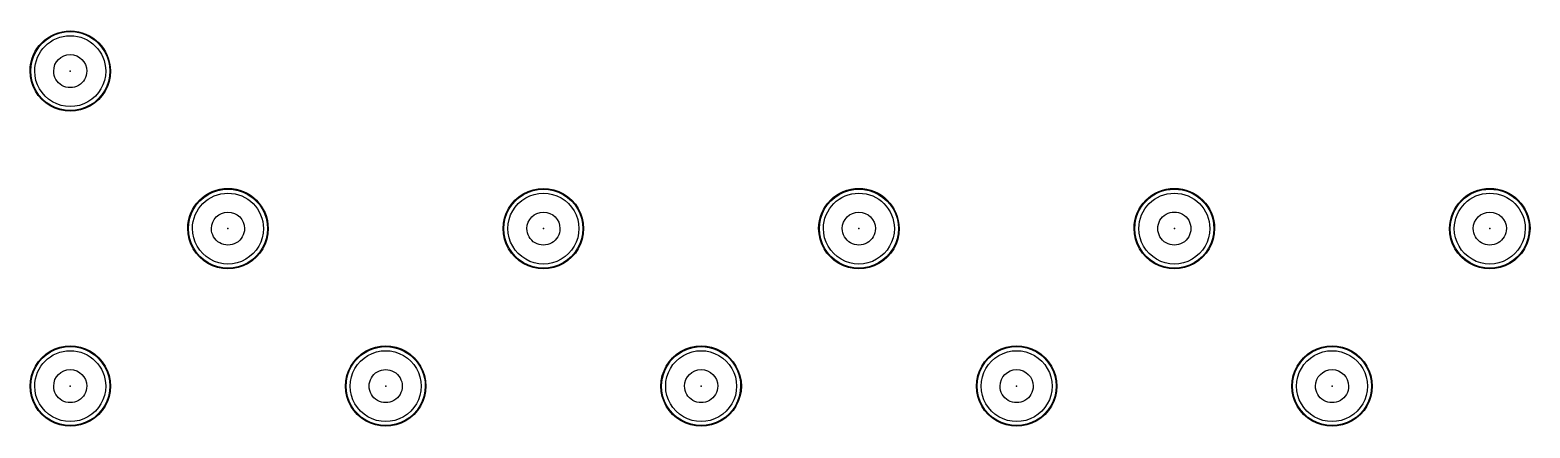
# Model space of a CAD drawing. Header units: millimetres. Extents: x 24815 to 37444, y -10619 to 6020.
# Drawn here: x 28139.43 to 28151.51, y 5891.36 to 5894.57 of the extents above; entities that cross this region are included whole.
import ezdxf

# ---------------------------------------------------------------- set-up
doc = ezdxf.new("R2010")
doc.units = ezdxf.units.MM

# ---------------------------------------------------------------- blocks, each defined once
blk = doc.blocks.new('A$C3CC6408C')
at = {"color": 2, "extrusion": (0, 0, -1)}
for centre, major_axis, start_param, end_param in [((-35.264, -15.21), (0.229, 0.229), 3.926991, 7.068583), ((-35.264, -15.21), (0.229, 0.229), 3.926991, 7.068583), ((-35.264, -15.21), (-0.225, 0.225), 5.497787, 8.63938), ((-35.264, -15.21), (-0.225, 0.225), 5.497787, 8.63938), ((-35.264, -15.21), (0.202, 0.202), 3.926991, 7.068583), ((-35.264, -15.21), (0.202, 0.202), 3.926991, 7.068583), ((-35.264, -15.21), (0.202, 0.202), 3.926991, 7.068583), ((-35.264, -15.21), (0.202, 0.202), 3.926991, 7.068583), ((-35.264, -15.21), (0.202, 0.202), 3.926991, 7.068583), ((-35.264, -15.21), (0.202, 0.202), 3.926991, 7.068583), ((-35.264, -15.21), (0.202, 0.202), 3.926991, 7.068583), ((-35.264, -15.21), (0.202, 0.202), 3.926991, 7.068583), ((-35.264, -15.21), (0.202, 0.202), 3.926991, 7.068583), ((-35.264, -15.21), (0.202, 0.202), 3.926991, 7.068583), ((-35.264, -15.21), (0.202, 0.202), 3.926991, 7.068583), ((-35.264, -15.21), (0.0943, 0.0943), 3.926991, 7.068583), ((-35.264, -15.21), (0.0943, 0.0943), 3.926991, 7.068583), ((-35.264, -15.21), (-0.229, 0.229), 2.356194, 5.497787), ((-35.264, -15.21), (-0.229, 0.229), 2.356194, 5.497787), ((-35.264, -15.21), (0.225, 0.225), 0.785398, 3.926991), ((-35.264, -15.21), (0.225, 0.225), 0.785398, 3.926991), ((-35.264, -15.21), (-0.202, 0.202), 2.356194, 5.497787), ((-35.264, -15.21), (-0.202, 0.202), 2.356194, 5.497787), ((-35.264, -15.21), (-0.202, 0.202), 2.356194, 5.497787), ((-35.264, -15.21), (-0.202, 0.202), 2.356194, 5.497787), ((-35.264, -15.21), (-0.202, 0.202), 2.356194, 5.497787), ((-35.264, -15.21), (-0.202, 0.202), 2.356194, 5.497787), ((-35.264, -15.21), (-0.202, 0.202), 2.356194, 5.497787), ((-35.264, -15.21), (-0.202, 0.202), 2.356194, 5.497787), ((-35.264, -15.21), (-0.202, 0.202), 2.356194, 5.497787), ((-35.264, -15.21), (-0.202, 0.202), 2.356194, 5.497787), ((-35.264, -15.21), (-0.202, 0.202), 2.356194, 5.497787), ((-35.264, -15.21), (-0.0943, 0.0943), 2.356194, 5.497787), ((-35.264, -15.21), (-0.0943, 0.0943), 2.356194, 5.497787), ((-33.994, -16.48), (0.229, 0.229), 3.926991, 7.068583), ((-33.994, -16.48), (0.229, 0.229), 3.926991, 7.068583), ((-33.994, -16.48), (-0.225, 0.225), 5.497787, 8.63938), ((-33.994, -16.48), (-0.225, 0.225), 5.497787, 8.63938), ((-33.994, -16.48), (0.202, 0.202), 3.926991, 7.068583), ((-33.994, -16.48), (0.202, 0.202), 3.926991, 7.068583), ((-33.994, -16.48), (0.202, 0.202), 3.926991, 7.068583), ((-33.994, -16.48), (0.202, 0.202), 3.926991, 7.068583), ((-33.994, -16.48), (0.202, 0.202), 3.926991, 7.068583), ((-33.994, -16.48), (0.202, 0.202), 3.926991, 7.068583), ((-33.994, -16.48), (0.202, 0.202), 3.926991, 7.068583), ((-33.994, -16.48), (0.202, 0.202), 3.926991, 7.068583), ((-33.994, -16.48), (0.202, 0.202), 3.926991, 7.068583), ((-33.994, -16.48), (0.202, 0.202), 3.926991, 7.068583), ((-33.994, -16.48), (0.202, 0.202), 3.926991, 7.068583), ((-31.454, -16.48), (-0.229, 0.229), 5.497787, 8.63938), ((-31.454, -16.48), (-0.229, 0.229), 5.497787, 8.63938), ((-31.454, -16.48), (-0.225, 0.225), 5.497787, 8.63938), ((-31.454, -16.48), (-0.225, 0.225), 5.497787, 8.63938), ((-28.914, -16.48), (0.229, 0.229), 3.926991, 7.068583), ((-28.914, -16.48), (0.229, 0.229), 3.926991, 7.068583), ((-28.914, -16.48), (-0.225, 0.225), 5.497787, 8.63938), ((-28.914, -16.48), (-0.225, 0.225), 5.497787, 8.63938), ((-26.374, -16.48), (0.229, 0.229), 3.926991, 7.068583), ((-26.374, -16.48), (0.229, 0.229), 3.926991, 7.068583), ((-26.374, -16.48), (0.225, 0.225), 3.926991, 7.068583), ((-26.374, -16.48), (0.225, 0.225), 3.926991, 7.068583), ((-26.374, -16.48), (0.202, 0.202), 3.926991, 7.068583), ((-26.374, -16.48), (0.202, 0.202), 3.926991, 7.068583), ((-26.374, -16.48), (0.202, 0.202), 3.926991, 7.068583), ((-26.374, -16.48), (0.202, 0.202), 3.926991, 7.068583), ((-26.374, -16.48), (0.202, 0.202), 3.926991, 7.068583), ((-26.374, -16.48), (0.202, 0.202), 3.926991, 7.068583), ((-26.374, -16.48), (0.202, 0.202), 3.926991, 7.068583), ((-26.374, -16.48), (0.202, 0.202), 3.926991, 7.068583), ((-26.374, -16.48), (0.202, 0.202), 3.926991, 7.068583), ((-26.374, -16.48), (0.202, 0.202), 3.926991, 7.068583), ((-26.374, -16.48), (0.202, 0.202), 3.926991, 7.068583), ((-23.834, -16.48), (0.229, 0.229), 3.926991, 7.068583), ((-23.834, -16.48), (0.229, 0.229), 3.926991, 7.068583), ((-23.834, -16.48), (0.225, 0.225), 3.926991, 7.068583), ((-23.834, -16.48), (0.225, 0.225), 3.926991, 7.068583), ((-23.834, -16.48), (0.202, 0.202), 3.926991, 7.068583), ((-23.834, -16.48), (0.202, 0.202), 3.926991, 7.068583), ((-23.834, -16.48), (0.202, 0.202), 3.926991, 7.068583), ((-23.834, -16.48), (0.202, 0.202), 3.926991, 7.068583), ((-23.834, -16.48), (0.202, 0.202), 3.926991, 7.068583), ((-23.834, -16.48), (0.202, 0.202), 3.926991, 7.068583), ((-23.834, -16.48), (0.202, 0.202), 3.926991, 7.068583), ((-23.834, -16.48), (0.202, 0.202), 3.926991, 7.068583), ((-23.834, -16.48), (0.202, 0.202), 3.926991, 7.068583), ((-23.834, -16.48), (0.202, 0.202), 3.926991, 7.068583), ((-23.834, -16.48), (0.202, 0.202), 3.926991, 7.068583), ((-31.454, -16.48), (-0.202, 0.202), 5.497787, 8.63938), ((-31.454, -16.48), (-0.202, 0.202), 5.497787, 8.63938), ((-31.454, -16.48), (-0.202, 0.202), 5.497787, 8.63938), ((-31.454, -16.48), (-0.202, 0.202), 5.497787, 8.63938), ((-31.454, -16.48), (-0.202, 0.202), 5.497787, 8.63938), ((-31.454, -16.48), (-0.202, 0.202), 5.497787, 8.63938), ((-31.454, -16.48), (-0.202, 0.202), 5.497787, 8.63938), ((-31.454, -16.48), (-0.202, 0.202), 5.497787, 8.63938), ((-31.454, -16.48), (-0.202, 0.202), 5.497787, 8.63938), ((-31.454, -16.48), (-0.202, 0.202), 5.497787, 8.63938), ((-31.454, -16.48), (-0.202, 0.202), 5.497787, 8.63938), ((-28.914, -16.48), (0.202, 0.202), 3.926991, 7.068583), ((-28.914, -16.48), (0.202, 0.202), 3.926991, 7.068583), ((-28.914, -16.48), (0.202, 0.202), 3.926991, 7.068583), ((-28.914, -16.48), (0.202, 0.202), 3.926991, 7.068583), ((-28.914, -16.48), (0.202, 0.202), 3.926991, 7.068583), ((-28.914, -16.48), (0.202, 0.202), 3.926991, 7.068583), ((-28.914, -16.48), (0.202, 0.202), 3.926991, 7.068583), ((-28.914, -16.48), (0.202, 0.202), 3.926991, 7.068583), ((-28.914, -16.48), (0.202, 0.202), 3.926991, 7.068583), ((-28.914, -16.48), (0.202, 0.202), 3.926991, 7.068583), ((-28.914, -16.48), (0.202, 0.202), 3.926991, 7.068583), ((-33.994, -16.48), (0.0943, 0.0943), 3.926991, 7.068583), ((-33.994, -16.48), (0.0943, 0.0943), 3.926991, 7.068583), ((-31.454, -16.48), (0.0943, 0.0943), 3.926991, 7.068583), ((-31.454, -16.48), (0.0943, 0.0943), 3.926991, 7.068583), ((-28.914, -16.48), (0.0943, 0.0943), 3.926991, 7.068583), ((-28.914, -16.48), (0.0943, 0.0943), 3.926991, 7.068583), ((-26.374, -16.48), (-0.0943, 0.0943), 5.497787, 8.63938), ((-26.374, -16.48), (-0.0943, 0.0943), 5.497787, 8.63938), ((-23.834, -16.48), (0.0943, 0.0943), 3.926991, 7.068583), ((-23.834, -16.48), (0.0943, 0.0943), 3.926991, 7.068583), ((-33.994, -16.48), (-0.229, 0.229), 2.356194, 5.497787), ((-33.994, -16.48), (-0.229, 0.229), 2.356194, 5.497787), ((-33.994, -16.48), (-0.225, 0.225), 2.356194, 5.497787), ((-33.994, -16.48), (-0.225, 0.225), 2.356194, 5.497787), ((-33.994, -16.48), (-0.202, 0.202), 2.356194, 5.497787), ((-33.994, -16.48), (-0.202, 0.202), 2.356194, 5.497787), ((-33.994, -16.48), (-0.202, 0.202), 2.356194, 5.497787), ((-33.994, -16.48), (-0.202, 0.202), 2.356194, 5.497787), ((-33.994, -16.48), (-0.202, 0.202), 2.356194, 5.497787), ((-33.994, -16.48), (-0.202, 0.202), 2.356194, 5.497787), ((-33.994, -16.48), (-0.202, 0.202), 2.356194, 5.497787), ((-33.994, -16.48), (-0.202, 0.202), 2.356194, 5.497787), ((-33.994, -16.48), (-0.202, 0.202), 2.356194, 5.497787), ((-33.994, -16.48), (-0.202, 0.202), 2.356194, 5.497787), ((-33.994, -16.48), (-0.202, 0.202), 2.356194, 5.497787), ((-33.994, -16.48), (0.0943, 0.0943), 0.785398, 3.926991), ((-33.994, -16.48), (0.0943, 0.0943), 0.785398, 3.926991), ((-31.454, -16.48), (-0.229, 0.229), 2.356194, 5.497787), ((-31.454, -16.48), (-0.229, 0.229), 2.356194, 5.497787), ((-31.454, -16.48), (0.225, 0.225), 0.785398, 3.926991), ((-31.454, -16.48), (0.225, 0.225), 0.785398, 3.926991), ((-31.454, -16.48), (-0.202, 0.202), 2.356194, 5.497787), ((-31.454, -16.48), (-0.202, 0.202), 2.356194, 5.497787), ((-31.454, -16.48), (-0.202, 0.202), 2.356194, 5.497787), ((-31.454, -16.48), (-0.202, 0.202), 2.356194, 5.497787), ((-31.454, -16.48), (-0.202, 0.202), 2.356194, 5.497787), ((-31.454, -16.48), (-0.202, 0.202), 2.356194, 5.497787), ((-31.454, -16.48), (-0.202, 0.202), 2.356194, 5.497787), ((-31.454, -16.48), (-0.202, 0.202), 2.356194, 5.497787), ((-31.454, -16.48), (-0.202, 0.202), 2.356194, 5.497787), ((-31.454, -16.48), (-0.202, 0.202), 2.356194, 5.497787), ((-31.454, -16.48), (-0.202, 0.202), 2.356194, 5.497787), ((-31.454, -16.48), (0.0943, 0.0943), 0.785398, 3.926991), ((-31.454, -16.48), (0.0943, 0.0943), 0.785398, 3.926991), ((-28.914, -16.48), (-0.229, 0.229), 2.356194, 5.497787), ((-28.914, -16.48), (-0.229, 0.229), 2.356194, 5.497787), ((-28.914, -16.48), (0.225, 0.225), 0.785398, 3.926991), ((-28.914, -16.48), (0.225, 0.225), 0.785398, 3.926991), ((-28.914, -16.48), (-0.202, 0.202), 2.356194, 5.497787), ((-28.914, -16.48), (-0.202, 0.202), 2.356194, 5.497787), ((-28.914, -16.48), (-0.202, 0.202), 2.356194, 5.497787), ((-28.914, -16.48), (-0.202, 0.202), 2.356194, 5.497787), ((-28.914, -16.48), (-0.202, 0.202), 2.356194, 5.497787), ((-28.914, -16.48), (-0.202, 0.202), 2.356194, 5.497787), ((-28.914, -16.48), (-0.202, 0.202), 2.356194, 5.497787), ((-28.914, -16.48), (-0.202, 0.202), 2.356194, 5.497787), ((-28.914, -16.48), (-0.202, 0.202), 2.356194, 5.497787), ((-28.914, -16.48), (-0.202, 0.202), 2.356194, 5.497787), ((-28.914, -16.48), (-0.202, 0.202), 2.356194, 5.497787), ((-28.914, -16.48), (-0.0943, 0.0943), 2.356194, 5.497787), ((-28.914, -16.48), (-0.0943, 0.0943), 2.356194, 5.497787), ((-26.374, -16.48), (-0.229, 0.229), 2.356194, 5.497787), ((-26.374, -16.48), (-0.229, 0.229), 2.356194, 5.497787), ((-26.374, -16.48), (0.225, 0.225), 0.785398, 3.926991), ((-26.374, -16.48), (0.225, 0.225), 0.785398, 3.926991), ((-26.374, -16.48), (0.202, 0.202), 0.785398, 3.926991), ((-26.374, -16.48), (0.202, 0.202), 0.785398, 3.926991), ((-26.374, -16.48), (0.202, 0.202), 0.785398, 3.926991), ((-26.374, -16.48), (0.202, 0.202), 0.785398, 3.926991), ((-26.374, -16.48), (0.202, 0.202), 0.785398, 3.926991), ((-26.374, -16.48), (0.202, 0.202), 0.785398, 3.926991), ((-26.374, -16.48), (0.202, 0.202), 0.785398, 3.926991), ((-26.374, -16.48), (0.202, 0.202), 0.785398, 3.926991), ((-26.374, -16.48), (0.202, 0.202), 0.785398, 3.926991), ((-26.374, -16.48), (0.202, 0.202), 0.785398, 3.926991), ((-26.374, -16.48), (0.202, 0.202), 0.785398, 3.926991), ((-26.374, -16.48), (-0.0943, 0.0943), 2.356194, 5.497787), ((-26.374, -16.48), (-0.0943, 0.0943), 2.356194, 5.497787), ((-23.834, -16.48), (-0.229, 0.229), 2.356194, 5.497787), ((-23.834, -16.48), (-0.229, 0.229), 2.356194, 5.497787), ((-23.834, -16.48), (-0.225, 0.225), 2.356194, 5.497787), ((-23.834, -16.48), (-0.225, 0.225), 2.356194, 5.497787), ((-23.834, -16.48), (-0.202, 0.202), 2.356194, 5.497787), ((-23.834, -16.48), (-0.202, 0.202), 2.356194, 5.497787), ((-23.834, -16.48), (-0.202, 0.202), 2.356194, 5.497787), ((-23.834, -16.48), (-0.202, 0.202), 2.356194, 5.497787), ((-23.834, -16.48), (-0.202, 0.202), 2.356194, 5.497787), ((-23.834, -16.48), (-0.202, 0.202), 2.356194, 5.497787), ((-23.834, -16.48), (-0.202, 0.202), 2.356194, 5.497787), ((-23.834, -16.48), (-0.202, 0.202), 2.356194, 5.497787), ((-23.834, -16.48), (-0.202, 0.202), 2.356194, 5.497787), ((-23.834, -16.48), (-0.202, 0.202), 2.356194, 5.497787), ((-23.834, -16.48), (-0.202, 0.202), 2.356194, 5.497787), ((-23.834, -16.48), (0.0943, 0.0943), 0.785398, 3.926991), ((-23.834, -16.48), (0.0943, 0.0943), 0.785398, 3.926991), ((-35.264, -17.75), (-0.229, 0.229), 5.497787, 8.63938), ((-35.264, -17.75), (-0.229, 0.229), 5.497787, 8.63938), ((-35.264, -17.75), (-0.225, 0.225), 5.497787, 8.63938), ((-35.264, -17.75), (-0.225, 0.225), 5.497787, 8.63938), ((-35.264, -17.75), (0.202, 0.202), 3.926991, 7.068583), ((-35.264, -17.75), (0.202, 0.202), 3.926991, 7.068583), ((-35.264, -17.75), (0.202, 0.202), 3.926991, 7.068583), ((-35.264, -17.75), (0.202, 0.202), 3.926991, 7.068583), ((-35.264, -17.75), (0.202, 0.202), 3.926991, 7.068583), ((-35.264, -17.75), (0.202, 0.202), 3.926991, 7.068583), ((-35.264, -17.75), (0.202, 0.202), 3.926991, 7.068583), ((-35.264, -17.75), (0.202, 0.202), 3.926991, 7.068583), ((-35.264, -17.75), (0.202, 0.202), 3.926991, 7.068583), ((-35.264, -17.75), (0.202, 0.202), 3.926991, 7.068583), ((-35.264, -17.75), (0.202, 0.202), 3.926991, 7.068583), ((-32.724, -17.75), (-0.229, 0.229), 5.497787, 8.63938), ((-32.724, -17.75), (-0.229, 0.229), 5.497787, 8.63938), ((-32.724, -17.75), (0.225, 0.225), 3.926991, 7.068583), ((-32.724, -17.75), (0.225, 0.225), 3.926991, 7.068583), ((-32.724, -17.75), (-0.202, 0.202), 5.497787, 8.63938), ((-32.724, -17.75), (-0.202, 0.202), 5.497787, 8.63938), ((-32.724, -17.75), (-0.202, 0.202), 5.497787, 8.63938), ((-32.724, -17.75), (-0.202, 0.202), 5.497787, 8.63938), ((-32.724, -17.75), (-0.202, 0.202), 5.497787, 8.63938), ((-32.724, -17.75), (-0.202, 0.202), 5.497787, 8.63938), ((-32.724, -17.75), (-0.202, 0.202), 5.497787, 8.63938), ((-32.724, -17.75), (-0.202, 0.202), 5.497787, 8.63938), ((-32.724, -17.75), (-0.202, 0.202), 5.497787, 8.63938), ((-32.724, -17.75), (-0.202, 0.202), 5.497787, 8.63938), ((-32.724, -17.75), (-0.202, 0.202), 5.497787, 8.63938), ((-30.184, -17.75), (-0.229, 0.229), 5.497787, 8.63938), ((-30.184, -17.75), (-0.229, 0.229), 5.497787, 8.63938), ((-30.184, -17.75), (0.225, 0.225), 3.926991, 7.068583), ((-30.184, -17.75), (0.225, 0.225), 3.926991, 7.068583), ((-30.184, -17.75), (-0.202, 0.202), 5.497787, 8.63938), ((-30.184, -17.75), (-0.202, 0.202), 5.497787, 8.63938), ((-30.184, -17.75), (-0.202, 0.202), 5.497787, 8.63938), ((-30.184, -17.75), (-0.202, 0.202), 5.497787, 8.63938), ((-30.184, -17.75), (-0.202, 0.202), 5.497787, 8.63938), ((-30.184, -17.75), (-0.202, 0.202), 5.497787, 8.63938), ((-30.184, -17.75), (-0.202, 0.202), 5.497787, 8.63938), ((-30.184, -17.75), (-0.202, 0.202), 5.497787, 8.63938), ((-30.184, -17.75), (-0.202, 0.202), 5.497787, 8.63938), ((-30.184, -17.75), (-0.202, 0.202), 5.497787, 8.63938), ((-30.184, -17.75), (-0.202, 0.202), 5.497787, 8.63938), ((-27.644, -17.75), (-0.229, 0.229), 5.497787, 8.63938), ((-27.644, -17.75), (-0.229, 0.229), 5.497787, 8.63938), ((-27.644, -17.75), (-0.225, 0.225), 5.497787, 8.63938), ((-27.644, -17.75), (-0.225, 0.225), 5.497787, 8.63938), ((-27.644, -17.75), (-0.202, 0.202), 5.497787, 8.63938), ((-27.644, -17.75), (-0.202, 0.202), 5.497787, 8.63938), ((-27.644, -17.75), (-0.202, 0.202), 5.497787, 8.63938), ((-27.644, -17.75), (-0.202, 0.202), 5.497787, 8.63938), ((-27.644, -17.75), (-0.202, 0.202), 5.497787, 8.63938), ((-27.644, -17.75), (-0.202, 0.202), 5.497787, 8.63938), ((-27.644, -17.75), (-0.202, 0.202), 5.497787, 8.63938), ((-27.644, -17.75), (-0.202, 0.202), 5.497787, 8.63938), ((-27.644, -17.75), (-0.202, 0.202), 5.497787, 8.63938), ((-27.644, -17.75), (-0.202, 0.202), 5.497787, 8.63938), ((-27.644, -17.75), (-0.202, 0.202), 5.497787, 8.63938), ((-25.104, -17.75), (-0.229, 0.229), 5.497787, 8.63938), ((-25.104, -17.75), (-0.229, 0.229), 5.497787, 8.63938), ((-25.104, -17.75), (-0.225, 0.225), 5.497787, 8.63938), ((-25.104, -17.75), (-0.225, 0.225), 5.497787, 8.63938), ((-25.104, -17.75), (-0.202, 0.202), 5.497787, 8.63938), ((-25.104, -17.75), (-0.202, 0.202), 5.497787, 8.63938), ((-25.104, -17.75), (-0.202, 0.202), 5.497787, 8.63938), ((-25.104, -17.75), (-0.202, 0.202), 5.497787, 8.63938), ((-25.104, -17.75), (-0.202, 0.202), 5.497787, 8.63938), ((-25.104, -17.75), (-0.202, 0.202), 5.497787, 8.63938), ((-25.104, -17.75), (-0.202, 0.202), 5.497787, 8.63938), ((-25.104, -17.75), (-0.202, 0.202), 5.497787, 8.63938), ((-25.104, -17.75), (-0.202, 0.202), 5.497787, 8.63938), ((-25.104, -17.75), (-0.202, 0.202), 5.497787, 8.63938), ((-25.104, -17.75), (-0.202, 0.202), 5.497787, 8.63938), ((-35.264, -17.75), (0.0943, 0.0943), 3.926991, 7.068583), ((-35.264, -17.75), (0.0943, 0.0943), 3.926991, 7.068583), ((-32.724, -17.75), (-0.0943, 0.0943), 5.497787, 8.63938), ((-32.724, -17.75), (-0.0943, 0.0943), 5.497787, 8.63938), ((-30.184, -17.75), (0.0943, 0.0943), 3.926991, 7.068583), ((-30.184, -17.75), (0.0943, 0.0943), 3.926991, 7.068583), ((-27.644, -17.75), (0.0943, 0.0943), 3.926991, 7.068583), ((-27.644, -17.75), (0.0943, 0.0943), 3.926991, 7.068583), ((-25.104, -17.75), (0.0943, 0.0943), 3.926991, 7.068583), ((-25.104, -17.75), (0.0943, 0.0943), 3.926991, 7.068583), ((-35.264, -17.75), (0.229, 0.229), 0.785398, 3.926991), ((-35.264, -17.75), (0.229, 0.229), 0.785398, 3.926991), ((-35.264, -17.75), (0.225, 0.225), 0.785398, 3.926991), ((-35.264, -17.75), (0.225, 0.225), 0.785398, 3.926991), ((-35.264, -17.75), (0.202, 0.202), 0.785398, 3.926991), ((-35.264, -17.75), (0.202, 0.202), 0.785398, 3.926991), ((-35.264, -17.75), (0.202, 0.202), 0.785398, 3.926991), ((-35.264, -17.75), (0.202, 0.202), 0.785398, 3.926991), ((-35.264, -17.75), (0.202, 0.202), 0.785398, 3.926991), ((-35.264, -17.75), (0.202, 0.202), 0.785398, 3.926991), ((-35.264, -17.75), (0.202, 0.202), 0.785398, 3.926991), ((-35.264, -17.75), (0.202, 0.202), 0.785398, 3.926991), ((-35.264, -17.75), (0.202, 0.202), 0.785398, 3.926991), ((-35.264, -17.75), (0.202, 0.202), 0.785398, 3.926991), ((-35.264, -17.75), (0.202, 0.202), 0.785398, 3.926991), ((-35.264, -17.75), (-0.0943, 0.0943), 2.356194, 5.497787), ((-35.264, -17.75), (-0.0943, 0.0943), 2.356194, 5.497787), ((-32.724, -17.75), (0.229, 0.229), 0.785398, 3.926991), ((-32.724, -17.75), (0.229, 0.229), 0.785398, 3.926991), ((-32.724, -17.75), (0.225, 0.225), 0.785398, 3.926991), ((-32.724, -17.75), (0.225, 0.225), 0.785398, 3.926991), ((-32.724, -17.75), (0.202, 0.202), 0.785398, 3.926991), ((-32.724, -17.75), (0.202, 0.202), 0.785398, 3.926991), ((-32.724, -17.75), (0.202, 0.202), 0.785398, 3.926991), ((-32.724, -17.75), (0.202, 0.202), 0.785398, 3.926991), ((-32.724, -17.75), (0.202, 0.202), 0.785398, 3.926991), ((-32.724, -17.75), (0.202, 0.202), 0.785398, 3.926991), ((-32.724, -17.75), (0.202, 0.202), 0.785398, 3.926991), ((-32.724, -17.75), (0.202, 0.202), 0.785398, 3.926991), ((-32.724, -17.75), (0.202, 0.202), 0.785398, 3.926991), ((-32.724, -17.75), (0.202, 0.202), 0.785398, 3.926991), ((-32.724, -17.75), (0.202, 0.202), 0.785398, 3.926991), ((-32.724, -17.75), (-0.0943, 0.0943), 2.356194, 5.497787), ((-32.724, -17.75), (-0.0943, 0.0943), 2.356194, 5.497787), ((-30.184, -17.75), (0.229, 0.229), 0.785398, 3.926991), ((-30.184, -17.75), (0.229, 0.229), 0.785398, 3.926991), ((-30.184, -17.75), (-0.225, 0.225), 2.356194, 5.497787), ((-30.184, -17.75), (-0.225, 0.225), 2.356194, 5.497787), ((-30.184, -17.75), (-0.202, 0.202), 2.356194, 5.497787), ((-30.184, -17.75), (-0.202, 0.202), 2.356194, 5.497787), ((-30.184, -17.75), (-0.202, 0.202), 2.356194, 5.497787), ((-30.184, -17.75), (-0.202, 0.202), 2.356194, 5.497787), ((-30.184, -17.75), (-0.202, 0.202), 2.356194, 5.497787), ((-30.184, -17.75), (-0.202, 0.202), 2.356194, 5.497787), ((-30.184, -17.75), (-0.202, 0.202), 2.356194, 5.497787), ((-30.184, -17.75), (-0.202, 0.202), 2.356194, 5.497787), ((-30.184, -17.75), (-0.202, 0.202), 2.356194, 5.497787), ((-30.184, -17.75), (-0.202, 0.202), 2.356194, 5.497787), ((-30.184, -17.75), (-0.202, 0.202), 2.356194, 5.497787), ((-30.184, -17.75), (0.0943, 0.0943), 0.785398, 3.926991), ((-30.184, -17.75), (0.0943, 0.0943), 0.785398, 3.926991), ((-27.644, -17.75), (0.229, 0.229), 0.785398, 3.926991), ((-27.644, -17.75), (0.229, 0.229), 0.785398, 3.926991), ((-27.644, -17.75), (-0.225, 0.225), 2.356194, 5.497787), ((-27.644, -17.75), (-0.225, 0.225), 2.356194, 5.497787), ((-27.644, -17.75), (-0.202, 0.202), 2.356194, 5.497787), ((-27.644, -17.75), (-0.202, 0.202), 2.356194, 5.497787), ((-27.644, -17.75), (-0.202, 0.202), 2.356194, 5.497787), ((-27.644, -17.75), (-0.202, 0.202), 2.356194, 5.497787), ((-27.644, -17.75), (-0.202, 0.202), 2.356194, 5.497787), ((-27.644, -17.75), (-0.202, 0.202), 2.356194, 5.497787), ((-27.644, -17.75), (-0.202, 0.202), 2.356194, 5.497787), ((-27.644, -17.75), (-0.202, 0.202), 2.356194, 5.497787), ((-27.644, -17.75), (-0.202, 0.202), 2.356194, 5.497787), ((-27.644, -17.75), (-0.202, 0.202), 2.356194, 5.497787), ((-27.644, -17.75), (-0.202, 0.202), 2.356194, 5.497787), ((-27.644, -17.75), (0.0943, 0.0943), 0.785398, 3.926991), ((-27.644, -17.75), (0.0943, 0.0943), 0.785398, 3.926991), ((-25.104, -17.75), (0.229, 0.229), 0.785398, 3.926991), ((-25.104, -17.75), (0.229, 0.229), 0.785398, 3.926991), ((-25.104, -17.75), (0.225, 0.225), 0.785398, 3.926991), ((-25.104, -17.75), (0.225, 0.225), 0.785398, 3.926991), ((-25.104, -17.75), (0.202, 0.202), 0.785398, 3.926991), ((-25.104, -17.75), (0.202, 0.202), 0.785398, 3.926991), ((-25.104, -17.75), (0.202, 0.202), 0.785398, 3.926991), ((-25.104, -17.75), (0.202, 0.202), 0.785398, 3.926991), ((-25.104, -17.75), (0.202, 0.202), 0.785398, 3.926991), ((-25.104, -17.75), (0.202, 0.202), 0.785398, 3.926991), ((-25.104, -17.75), (0.202, 0.202), 0.785398, 3.926991), ((-25.104, -17.75), (0.202, 0.202), 0.785398, 3.926991), ((-25.104, -17.75), (0.202, 0.202), 0.785398, 3.926991), ((-25.104, -17.75), (0.202, 0.202), 0.785398, 3.926991), ((-25.104, -17.75), (0.202, 0.202), 0.785398, 3.926991), ((-25.104, -17.75), (0.0943, 0.0943), 0.785398, 3.926991), ((-25.104, -17.75), (0.0943, 0.0943), 0.785398, 3.926991)]:
    blk.add_ellipse(centre, major_axis=major_axis, ratio=1, start_param=start_param, end_param=end_param, dxfattribs=at)
at = {"color": 2}
for p in [(-35.264, -15.21), (-33.994, -16.48), (-31.454, -16.48), (-28.914, -16.48), (-26.374, -16.48), (-23.834, -16.48), (-35.264, -17.75), (-32.724, -17.75), (-30.184, -17.75), (-27.644, -17.75), (-25.104, -17.75)]:
    blk.add_point(p, dxfattribs=at)

msp = doc.modelspace()

# ---------------------------------------------------------------- block references
msp.add_blockref('A$C3CC6408C', (28175.01663, 5909.45129))

doc.saveas('drawing.dxf')
